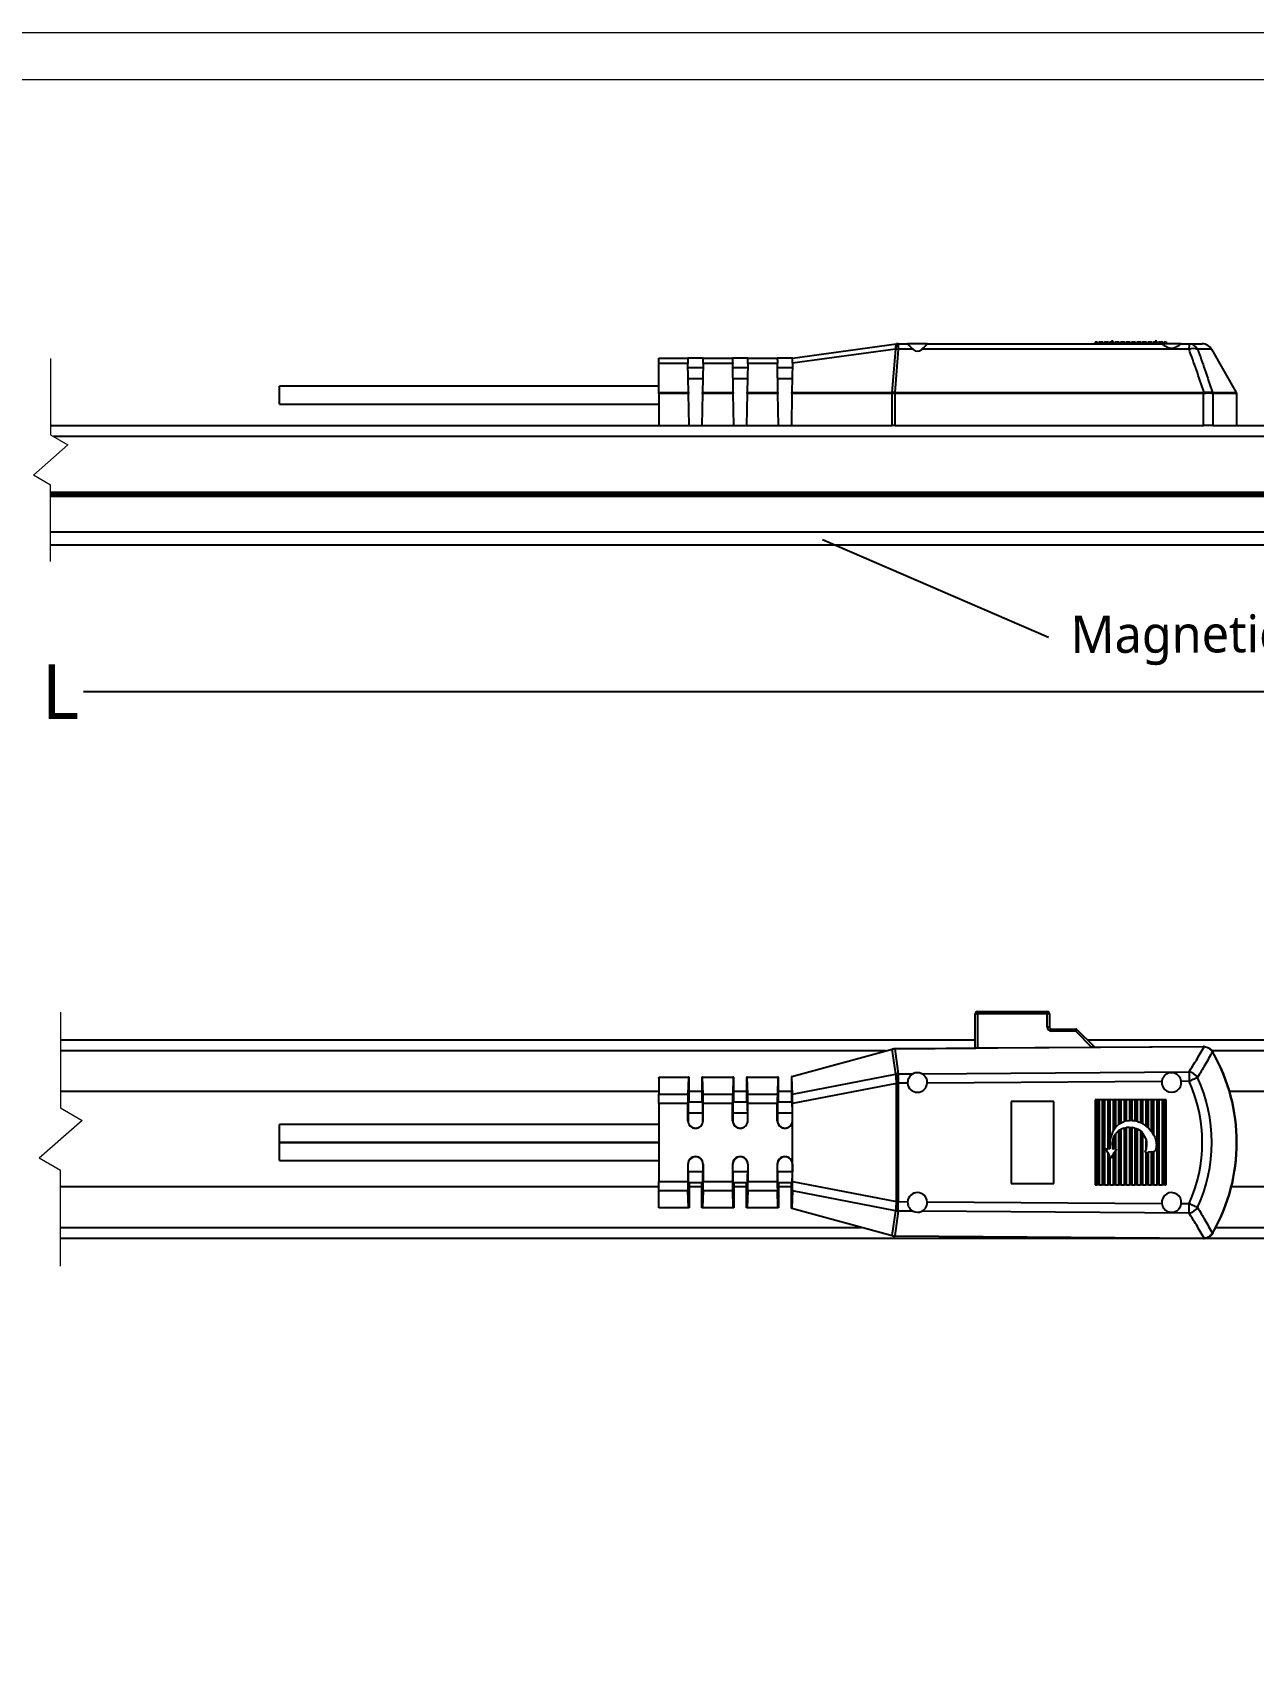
# Model space of a CAD drawing. Header units: millimetres. Extents: x 1044 to 1496, y -6 to 477.
# Drawn here: x 1231.7 to 1343.6, y 162 to 312.3 of the extents above; entities that cross this region are included whole.
import ezdxf

# ---------------------------------------------------------------- set-up
doc = ezdxf.new("R2010")
doc.units = ezdxf.units.MM
doc.layers.get('0').update_dxf_attribs({"color": 8, "lineweight": 30})
doc.layers.get('Defpoints').update_dxf_attribs({"color": 6, "lineweight": 9})
doc.layers.add('Dimension', color=136, linetype='Continuous', lineweight=9)
doc.layers.add('SolidLine', color=7, linetype='Continuous', lineweight=30)
doc.styles.get("Standard").update_dxf_attribs({"font": ''})
doc.styles.add('微软雅黑-Light', font='')
doc.styles.get('Standard').set_extended_font_data('Microsoft YaHei Light')
doc.styles.get('微软雅黑-Light').set_extended_font_data('Microsoft YaHei Light')
doc.dimstyles.new('DENGTECx1.5', dxfattribs={"dimtxt": 5, "dimasz": 6, "dimexe": 5, "dimexo": 1, "dimgap": 0.5, "dimtad": 0, "dimdec": 1, "dimzin": 0, "dimdsep": 46, "dimtxsty": 'Standard', "dimblk": 'CLOSEDBLANK', "dimcen": 1, "dimadec": 0, "dimazin": 3, "dimtfac": 1, "dimtdec": 1, "dimtofl": 0, "dimtmove": 0, "dimatfit": 3, "dimldrblk": 'CLOSEDBLANK', "dimfxl": 1, "dimtolj": 1, "dimtzin": 0, "dimarcsym": 0})

# ---------------------------------------------------------------- blocks, each defined once
blk = doc.blocks.new('_ClosedBlank')
at = {"color": 0, "linetype": 'ByBlock', "lineweight": -2}
for p, q in [((-1, 0.167), (0, 0)), ((-1, 0.167), (-1, -0.167)), ((0, 0), (-1, -0.167))]:
    blk.add_line(p, q, dxfattribs=at)
blk = doc.blocks.new('*D12')
at = {"layer": 'Defpoints', "color": 0, "lineweight": -3}
for p in [(1128.47, 271.43), (1387.12, 265.26), (1387.12, 251.83)]:
    blk.add_point(p, dxfattribs=at)
at = {"layer": 'Dimension', "color": 0, "lineweight": -2}
for p, q in [((1128.47, 270.43), (1128.47, 246.83)), ((1387.12, 264.26), (1387.12, 246.83)), ((1134.47, 251.83), (1230.41, 251.83)), ((1381.12, 251.83), (1236.36, 251.83))]:
    blk.add_line(p, q, dxfattribs=at)
at = {"layer": 'Dimension', "color": 0, "lineweight": -2, "xscale": 6, "yscale": 6, "zscale": 6, "rotation": 180}
blk.add_blockref('_ClosedBlank', (1128.47, 251.83), dxfattribs=at)
at = {"layer": 'Dimension', "color": 0, "lineweight": -2, "xscale": 6, "yscale": 6, "zscale": 6}
blk.add_blockref('_ClosedBlank', (1387.12, 251.83), dxfattribs=at)
at = {"layer": 'Dimension', "color": 0, "lineweight": -3, "insert": (1233.39, 251.83), "char_height": 5, "attachment_point": 5}
blk.add_mtext('\\A1; L', dxfattribs=at)

msp = doc.modelspace()

# ---------------------------------------------------------------- linework, layer by layer
at = {"layer": 'Defpoints'}
for points in [[(1495.862, -6.336), (1495.862, 312.264), (1044.422, 312.264), (1044.422, -6.336)], [(1491.542, -2.016), (1491.542, 307.944), (1048.742, 307.944), (1048.742, -2.016)]]:
    msp.add_lwpolyline(points, close=True, dxfattribs=at)
at = {"layer": 'Dimension'}
for p, q in [((1233.341, 282.399), (1233.341, 275.373)), ((1233.341, 275.373), (1234.923, 274.46)), ((1234.923, 274.46), (1231.76, 271.699)), ((1233.341, 270.786), (1231.76, 271.699)), ((1233.341, 263.76), (1233.341, 270.786)), ((1234.259, 222.435), (1234.259, 213.653)), ((1234.259, 213.653), (1236.235, 212.511)), ((1236.235, 212.511), (1232.282, 209.059)), ((1234.259, 207.918), (1232.282, 209.059)), ((1234.259, 199.135), (1234.259, 207.918))]:
    msp.add_line(p, q, dxfattribs=at)
at = {"layer": 'Dimension', "lineweight": -3}
msp.add_line((1304.125, 265.799), (1324.85, 256.837), dxfattribs=at)
at = {"layer": 'SolidLine', "color": 7, "linetype": 'Continuous', "lineweight": 25}
for p, q in [((1330.704, 284.08), (1330.704, 283.93)), ((1334.739, 283.93), (1334.739, 284.084)), ((1310.828, 283.23), (1301.371, 281.95)), ((1301.38, 282.43), (1310.923, 283.72)), ((1310.526, 279.276), (1310.84, 283.23)), ((1311.063, 283.23), (1310.748, 279.276)), ((1310.84, 283.23), (1310.828, 283.23)), ((1311.057, 283.73), (1311.069, 283.73)), ((1312.425, 283.23), (1311.063, 283.23)), ((1311.069, 283.73), (1311.934, 283.73)), ((1313.73, 283.73), (1311.934, 283.73)), ((1337.735, 283.23), (1313.227, 283.23)), ((1313.73, 283.73), (1335.236, 283.73)), ((1329.131, 283.93), (1329.131, 283.73)), ((1329.131, 283.93), (1329.279, 283.93)), ((1329.396, 283.838), (1329.279, 283.93)), ((1329.514, 283.93), (1329.396, 283.838)), ((1329.514, 283.93), (1329.779, 283.93)), ((1329.896, 283.838), (1329.779, 283.93)), ((1330.014, 283.93), (1329.896, 283.838)), ((1330.014, 283.93), (1330.279, 283.93)), ((1330.396, 283.838), (1330.279, 283.93)), ((1330.514, 283.93), (1330.396, 283.838)), ((1330.458, 283.897), (1330.458, 283.886)), ((1330.514, 283.93), (1330.779, 283.93)), ((1330.896, 283.838), (1330.779, 283.93)), ((1331.014, 283.93), (1330.896, 283.838)), ((1331.014, 283.93), (1331.279, 283.93)), ((1331.396, 283.838), (1331.279, 283.93)), ((1331.514, 283.93), (1331.396, 283.838)), ((1331.514, 283.93), (1331.779, 283.93)), ((1331.896, 283.838), (1331.779, 283.93)), ((1332.014, 283.93), (1331.896, 283.838)), ((1332.014, 283.93), (1332.279, 283.93)), ((1332.396, 283.838), (1332.279, 283.93)), ((1332.514, 283.93), (1332.396, 283.838)), ((1332.514, 283.93), (1332.779, 283.93)), ((1332.896, 283.838), (1332.779, 283.93)), ((1333.014, 283.93), (1332.896, 283.838)), ((1333.014, 283.93), (1333.279, 283.93)), ((1333.396, 283.838), (1333.279, 283.93)), ((1333.514, 283.93), (1333.396, 283.838)), ((1333.514, 283.93), (1333.779, 283.93)), ((1333.896, 283.838), (1333.779, 283.93)), ((1333.842, 283.881), (1333.842, 283.887)), ((1334.014, 283.93), (1333.896, 283.838)), ((1334.014, 283.93), (1334.279, 283.93)), ((1334.396, 283.838), (1334.279, 283.93)), ((1334.514, 283.93), (1334.396, 283.838)), ((1334.514, 283.93), (1334.779, 283.93)), ((1334.896, 283.838), (1334.779, 283.93)), ((1335.014, 283.93), (1334.896, 283.838)), ((1335.014, 283.93), (1335.279, 283.93)), ((1337.025, 283.73), (1335.236, 283.73)), ((1335.396, 283.838), (1335.279, 283.93)), ((1335.514, 283.93), (1335.396, 283.838)), ((1335.514, 283.93), (1335.631, 283.93)), ((1335.631, 283.93), (1335.631, 283.73)), ((1337.025, 283.73), (1337.741, 283.73)), ((1337.741, 283.73), (1338.956, 283.73)), ((1342.105, 279.276), (1339.822, 283.23)), ((1289.131, 282.43), (1291.78, 282.43)), ((1289.131, 281.93), (1289.131, 282.43)), ((1291.788, 281.93), (1289.131, 281.93)), ((1289.131, 279.276), (1289.131, 281.93)), ((1293.18, 282.43), (1291.78, 282.43)), ((1291.835, 279.276), (1291.788, 281.93)), ((1293.164, 281.53), (1291.795, 281.53)), ((1293.171, 281.93), (1293.125, 279.276)), ((1295.888, 281.93), (1293.171, 281.93)), ((1293.18, 282.43), (1295.88, 282.43)), ((1297.28, 282.43), (1295.88, 282.43)), ((1295.935, 279.276), (1295.888, 281.93)), ((1297.264, 281.53), (1295.895, 281.53)), ((1297.271, 281.93), (1297.225, 279.276)), ((1299.988, 281.93), (1297.271, 281.93)), ((1297.28, 282.43), (1299.98, 282.43)), ((1301.38, 282.43), (1299.98, 282.43)), ((1300.035, 279.276), (1299.988, 281.93)), ((1301.364, 281.53), (1299.995, 281.53)), ((1301.371, 281.95), (1301.325, 279.276)), ((1289.131, 279.855), (1254.345, 279.855)), ((1254.345, 278.205), (1254.345, 279.855)), ((1293.146, 280.53), (1291.813, 280.53)), ((1297.246, 280.53), (1295.913, 280.53)), ((1301.346, 280.53), (1300.013, 280.53)), ((1254.345, 278.205), (1289.131, 278.205)), ((1289.131, 279.276), (1291.835, 279.276)), ((1289.131, 279.176), (1289.131, 279.276)), ((1289.131, 279.176), (1289.131, 276.23)), ((1291.836, 279.176), (1289.131, 279.176)), ((1291.888, 276.23), (1291.836, 279.176)), ((1293.123, 279.176), (1293.071, 276.23)), ((1295.936, 279.176), (1293.123, 279.176)), ((1293.125, 279.276), (1295.935, 279.276)), ((1295.988, 276.23), (1295.936, 279.176)), ((1297.223, 279.176), (1297.171, 276.23)), ((1300.036, 279.176), (1297.223, 279.176)), ((1297.225, 279.276), (1300.035, 279.276)), ((1300.088, 276.23), (1300.036, 279.176)), ((1301.323, 279.176), (1301.271, 276.23)), ((1310.505, 279.176), (1301.323, 279.176)), ((1301.325, 279.276), (1310.512, 279.276)), ((1310.505, 276.23), (1310.505, 279.176)), ((1310.762, 279.276), (1339.058, 279.276)), ((1310.762, 279.176), (1310.762, 276.23)), ((1339.058, 279.176), (1310.762, 279.176)), ((1339.058, 276.23), (1339.058, 279.176)), ((1339.876, 279.28), (1339.91, 279.276)), ((1339.933, 279.176), (1339.891, 279.18)), ((1339.933, 279.176), (1339.933, 276.23)), ((1342.131, 276.23), (1342.131, 279.176)), ((1233.341, 276.23), (1307.708, 276.23)), ((1365.121, 275.23), (1233.59, 275.23)), ((1307.708, 276.23), (1310.505, 276.23)), ((1310.762, 276.23), (1310.505, 276.23)), ((1310.762, 276.23), (1339.058, 276.23)), ((1339.933, 276.23), (1339.058, 276.23)), ((1339.933, 276.23), (1340.203, 276.23)), ((1340.203, 276.23), (1365.121, 276.23)), ((1233.341, 270.13), (1365.121, 270.13)), ((1365.121, 269.93), (1233.341, 269.93)), ((1387.121, 269.73), (1233.341, 269.73)), ((1387.121, 266.465), (1233.341, 266.465)), ((1387.121, 265.265), (1233.341, 265.265)), ((1318.331, 222.485), (1318.331, 222.285)), ((1318.331, 222.485), (1324.731, 222.485)), ((1324.731, 222.485), (1324.731, 222.285)), ((1318.131, 219.137), (1318.131, 222.285)), ((1318.131, 222.285), (1318.331, 222.285)), ((1318.331, 222.285), (1318.331, 219.131)), ((1324.731, 222.285), (1318.331, 222.285)), ((1324.731, 221.085), (1324.731, 222.285)), ((1324.931, 222.285), (1324.731, 222.285)), ((1324.731, 221.085), (1324.931, 221.085)), ((1324.931, 222.285), (1324.931, 221.085)), ((1234.259, 219.885), (1318.131, 219.885)), ((1325.131, 220.685), (1325.131, 220.885)), ((1325.131, 220.885), (1327.349, 220.885)), ((1327.349, 220.685), (1325.131, 220.685)), ((1327.349, 220.685), (1327.349, 220.885)), ((1328.83, 219.204), (1327.349, 220.685)), ((1327.49, 220.827), (1328.972, 219.345)), ((1328.431, 219.885), (1365.121, 219.885)), ((1301.323, 216.538), (1310.505, 219.051)), ((1310.512, 219.025), (1301.325, 216.51)), ((1310.84, 216.748), (1310.526, 219.029)), ((1310.748, 219.059), (1311.063, 216.779)), ((1339.058, 219.255), (1310.762, 219.059)), ((1310.762, 219.086), (1318.195, 219.137)), ((1328.83, 219.204), (1318.331, 219.131)), ((1328.903, 219.204), (1328.83, 219.204)), ((1329.188, 219.206), (1328.903, 219.204)), ((1328.972, 219.345), (1329.045, 219.272)), ((1329.188, 219.213), (1339.058, 219.281)), ((1339.91, 218.763), (1339.876, 218.818)), ((1339.891, 218.845), (1339.933, 218.777)), ((1339.933, 218.777), (1339.91, 218.763)), ((1289.131, 216.485), (1291.836, 216.485)), ((1289.131, 216.459), (1289.131, 216.485)), ((1291.835, 216.459), (1289.131, 216.459)), ((1289.131, 216.459), (1289.131, 214.926)), ((1291.835, 216.459), (1291.788, 214.926)), ((1291.888, 216.485), (1291.836, 216.485)), ((1291.888, 214.185), (1291.888, 216.485)), ((1293.071, 216.485), (1293.071, 214.185)), ((1293.123, 216.485), (1293.071, 216.485)), ((1293.123, 216.485), (1295.936, 216.485)), ((1293.171, 214.926), (1293.125, 216.459)), ((1295.935, 216.459), (1293.125, 216.459)), ((1295.935, 216.459), (1295.888, 214.926)), ((1295.988, 216.485), (1295.936, 216.485)), ((1295.988, 214.185), (1295.988, 216.485)), ((1297.171, 216.485), (1297.171, 214.185)), ((1297.223, 216.485), (1297.171, 216.485)), ((1297.223, 216.485), (1300.036, 216.485)), ((1297.271, 214.926), (1297.225, 216.459)), ((1300.035, 216.459), (1297.225, 216.459)), ((1300.035, 216.459), (1299.988, 214.926)), ((1300.088, 216.485), (1300.036, 216.485)), ((1300.088, 214.185), (1300.088, 216.485)), ((1301.323, 216.538), (1301.271, 216.524)), ((1301.271, 216.524), (1301.271, 214.185)), ((1301.371, 214.922), (1301.325, 216.51)), ((1301.371, 214.922), (1310.828, 216.745)), ((1310.828, 216.745), (1310.84, 216.748)), ((1311.063, 216.779), (1312.425, 216.788)), ((1313.227, 216.794), (1337.735, 216.963)), ((1289.131, 215.16), (1234.259, 215.16)), ((1289.131, 214.926), (1291.788, 214.926)), ((1289.131, 214.06), (1289.131, 214.926)), ((1293.071, 215.16), (1291.888, 215.16)), ((1293.171, 214.926), (1295.888, 214.926)), ((1297.171, 215.16), (1295.988, 215.16)), ((1297.271, 214.926), (1299.988, 214.926)), ((1301.271, 215.16), (1300.088, 215.16)), ((1310.923, 215.909), (1301.38, 214.07)), ((1311.057, 215.909), (1310.923, 215.909)), ((1310.923, 205.061), (1310.923, 215.909)), ((1311.069, 215.913), (1311.057, 215.909)), ((1311.057, 215.909), (1311.057, 205.061)), ((1311.934, 215.919), (1311.069, 215.913)), ((1335.236, 216.08), (1313.73, 215.931)), ((1337.741, 216.097), (1337.025, 216.092)), ((1365.121, 215.16), (1341.465, 215.16)), ((1291.78, 214.06), (1289.131, 214.06)), ((1289.131, 214.06), (1289.131, 206.91)), ((1291.78, 212.485), (1291.78, 214.06)), ((1293.146, 214.185), (1291.813, 214.185)), ((1293.18, 212.485), (1293.18, 214.06)), ((1295.88, 214.06), (1293.18, 214.06)), ((1295.88, 212.485), (1295.88, 214.06)), ((1297.246, 214.185), (1295.913, 214.185)), ((1297.28, 212.485), (1297.28, 214.06)), ((1299.98, 214.06), (1297.28, 214.06)), ((1299.98, 212.485), (1299.98, 214.06)), ((1301.346, 214.185), (1300.013, 214.185)), ((1301.38, 212.485), (1301.38, 214.07)), ((1325.331, 214.235), (1321.431, 214.235)), ((1321.431, 214.235), (1321.431, 206.735)), ((1325.331, 206.735), (1325.331, 214.235)), ((1329.279, 214.385), (1329.131, 214.385)), ((1329.131, 214.385), (1329.131, 206.585)), ((1329.279, 214.385), (1329.279, 206.585)), ((1329.396, 214.385), (1329.279, 214.385)), ((1329.396, 206.585), (1329.396, 214.385)), ((1329.514, 214.385), (1329.396, 214.385)), ((1329.514, 206.585), (1329.514, 214.385)), ((1329.779, 214.385), (1329.514, 214.385)), ((1329.779, 214.385), (1329.779, 206.585)), ((1329.896, 214.385), (1329.779, 214.385)), ((1329.896, 206.585), (1329.896, 214.385)), ((1330.014, 214.385), (1329.896, 214.385)), ((1330.014, 206.585), (1330.014, 214.385)), ((1330.279, 214.385), (1330.014, 214.385)), ((1330.279, 214.385), (1330.279, 209.909)), ((1330.396, 214.385), (1330.279, 214.385)), ((1330.396, 209.909), (1330.396, 214.385)), ((1330.514, 214.385), (1330.396, 214.385)), ((1330.514, 210.725), (1330.514, 214.385)), ((1330.779, 214.385), (1330.514, 214.385)), ((1330.779, 214.385), (1330.779, 211.525)), ((1330.896, 214.385), (1330.779, 214.385)), ((1330.896, 211.72), (1330.896, 214.385)), ((1331.014, 214.385), (1330.896, 214.385)), ((1331.014, 211.874), (1331.014, 214.385)), ((1331.279, 214.385), (1331.014, 214.385)), ((1331.279, 214.385), (1331.279, 212.126)), ((1331.396, 214.385), (1331.279, 214.385)), ((1331.396, 212.208), (1331.396, 214.385)), ((1331.514, 214.385), (1331.396, 214.385)), ((1331.514, 212.279), (1331.514, 214.385)), ((1331.779, 214.385), (1331.514, 214.385)), ((1331.779, 214.385), (1331.779, 212.399)), ((1331.896, 214.385), (1331.779, 214.385)), ((1331.896, 212.438), (1331.896, 214.385)), ((1332.014, 214.385), (1331.896, 214.385)), ((1332.014, 212.468), (1332.014, 214.385)), ((1332.279, 214.385), (1332.014, 214.385)), ((1332.279, 214.385), (1332.279, 212.506)), ((1332.396, 214.385), (1332.279, 214.385)), ((1332.396, 212.511), (1332.396, 214.385)), ((1332.514, 214.385), (1332.396, 214.385)), ((1332.514, 212.508), (1332.514, 214.385)), ((1332.779, 214.385), (1332.514, 214.385)), ((1332.779, 214.385), (1332.779, 212.475)), ((1332.896, 214.385), (1332.779, 214.385)), ((1332.896, 212.449), (1332.896, 214.385)), ((1333.014, 214.385), (1332.896, 214.385)), ((1333.014, 212.416), (1333.014, 214.385)), ((1333.279, 214.385), (1333.014, 214.385)), ((1333.279, 214.385), (1333.279, 212.317)), ((1333.396, 214.385), (1333.279, 214.385)), ((1333.396, 212.261), (1333.396, 214.385)), ((1333.514, 214.385), (1333.396, 214.385)), ((1333.779, 214.385), (1333.514, 214.385)), ((1333.514, 212.198), (1333.514, 214.385)), ((1333.779, 214.385), (1333.779, 212.023)), ((1333.896, 214.385), (1333.779, 214.385)), ((1333.896, 211.93), (1333.896, 214.385)), ((1334.014, 214.385), (1333.896, 214.385)), ((1334.014, 211.826), (1334.014, 214.385)), ((1334.279, 214.385), (1334.014, 214.385)), ((1334.279, 214.385), (1334.279, 211.534)), ((1334.396, 214.385), (1334.279, 214.385)), ((1334.396, 211.369), (1334.396, 214.385)), ((1334.514, 214.385), (1334.396, 214.385)), ((1334.514, 211.168), (1334.514, 214.385)), ((1334.779, 214.385), (1334.514, 214.385)), ((1334.779, 214.385), (1334.779, 206.585)), ((1334.896, 214.385), (1334.779, 214.385)), ((1334.896, 206.585), (1334.896, 214.385)), ((1335.014, 214.385), (1334.896, 214.385)), ((1335.014, 206.585), (1335.014, 214.385)), ((1335.279, 214.385), (1335.014, 214.385)), ((1335.279, 214.385), (1335.279, 206.585)), ((1335.396, 214.385), (1335.279, 214.385)), ((1335.396, 206.585), (1335.396, 214.385)), ((1335.514, 214.385), (1335.396, 214.385)), ((1335.631, 214.385), (1335.514, 214.385)), ((1335.514, 206.585), (1335.514, 214.385)), ((1335.631, 206.585), (1335.631, 214.385)), ((1289.131, 212.135), (1254.345, 212.135)), ((1254.345, 210.499), (1254.345, 212.135)), ((1291.795, 212.485), (1291.78, 212.485)), ((1291.795, 213.185), (1291.795, 212.485)), ((1293.164, 213.185), (1291.795, 213.185)), ((1293.164, 212.485), (1293.164, 213.185)), ((1293.164, 212.485), (1293.18, 212.485)), ((1295.895, 212.485), (1295.88, 212.485)), ((1295.895, 213.185), (1295.895, 212.485)), ((1297.264, 213.185), (1295.895, 213.185)), ((1297.264, 212.485), (1297.264, 213.185)), ((1297.264, 212.485), (1297.28, 212.485)), ((1299.995, 212.485), (1299.98, 212.485)), ((1299.995, 213.185), (1299.995, 212.485)), ((1301.364, 213.185), (1299.995, 213.185)), ((1301.364, 212.485), (1301.364, 213.185)), ((1301.364, 212.485), (1301.38, 212.485)), ((1301.38, 208.485), (1301.38, 212.485)), ((1331.014, 211.874), (1331.279, 212.126)), ((1331.396, 212.208), (1331.279, 212.126)), ((1331.514, 212.279), (1331.396, 212.208)), ((1331.896, 212.438), (1331.779, 212.399)), ((1332.014, 212.468), (1331.896, 212.438)), ((1332.014, 212.468), (1332.279, 212.506)), ((1332.396, 212.511), (1332.279, 212.506)), ((1332.514, 212.508), (1332.396, 212.511)), ((1332.896, 212.449), (1332.779, 212.475)), ((1333.014, 212.416), (1332.896, 212.449)), ((1333.014, 212.416), (1333.279, 212.317)), ((1333.396, 212.261), (1333.279, 212.317)), ((1333.514, 212.198), (1333.396, 212.261)), ((1333.514, 212.198), (1333.779, 212.023)), ((1333.896, 211.93), (1333.779, 212.023)), ((1334.014, 211.826), (1333.896, 211.93)), ((1254.345, 210.499), (1289.131, 210.499)), ((1254.345, 210.472), (1254.345, 210.499)), ((1254.345, 210.472), (1289.131, 210.472)), ((1254.345, 208.835), (1254.345, 210.472)), ((1330.514, 210.725), (1330.461, 209.909)), ((1330.514, 210.725), (1330.779, 211.525)), ((1330.896, 211.72), (1330.779, 211.525)), ((1330.779, 210.826), (1330.896, 211.114)), ((1330.779, 210.826), (1330.779, 209.909)), ((1331.014, 211.874), (1330.896, 211.72)), ((1330.896, 211.114), (1331.014, 211.297)), ((1330.896, 209.909), (1330.896, 211.114)), ((1331.014, 209.909), (1331.014, 211.297)), ((1331.279, 211.56), (1331.396, 211.639)), ((1331.279, 211.56), (1331.279, 206.585)), ((1331.396, 211.639), (1331.514, 211.703)), ((1331.396, 206.585), (1331.396, 211.639)), ((1331.779, 211.802), (1331.514, 211.703)), ((1331.514, 206.585), (1331.514, 211.703)), ((1331.779, 211.802), (1331.896, 211.83)), ((1331.779, 211.802), (1331.779, 206.585)), ((1331.896, 211.83), (1332.014, 211.85)), ((1331.896, 206.585), (1331.896, 211.83)), ((1332.279, 211.866), (1332.014, 211.85)), ((1332.014, 206.585), (1332.014, 211.85)), ((1332.279, 211.866), (1332.279, 206.585)), ((1332.279, 211.866), (1332.396, 211.861)), ((1332.396, 206.585), (1332.396, 211.861)), ((1332.396, 211.861), (1332.514, 211.849)), ((1332.514, 206.585), (1332.514, 211.849)), ((1332.779, 211.794), (1332.514, 211.849)), ((1332.779, 211.794), (1332.779, 206.585)), ((1332.779, 211.794), (1332.896, 211.756)), ((1332.896, 206.585), (1332.896, 211.756)), ((1332.896, 211.756), (1333.014, 211.709)), ((1333.014, 206.585), (1333.014, 211.709)), ((1333.279, 211.56), (1333.014, 211.709)), ((1333.279, 211.56), (1333.279, 206.585)), ((1333.279, 211.56), (1333.396, 211.469)), ((1333.396, 206.585), (1333.396, 211.469)), ((1333.396, 211.469), (1333.514, 211.353)), ((1333.514, 206.585), (1333.514, 211.353)), ((1333.779, 210.849), (1333.514, 211.353)), ((1333.779, 210.849), (1333.779, 209.782)), ((1334.014, 211.826), (1334.279, 211.534)), ((1334.396, 211.369), (1334.279, 211.534)), ((1334.514, 211.168), (1334.396, 211.369)), ((1330.108, 209.909), (1330.279, 209.909)), ((1330.279, 209.578), (1330.108, 209.909)), ((1330.396, 209.909), (1330.279, 209.909)), ((1330.279, 209.578), (1330.279, 206.585)), ((1330.279, 209.578), (1330.396, 209.35)), ((1330.461, 209.909), (1330.396, 209.909)), ((1330.396, 206.585), (1330.396, 209.35)), ((1330.396, 209.35), (1330.514, 209.122)), ((1330.514, 206.585), (1330.514, 209.122)), ((1330.56, 209.032), (1330.514, 209.122)), ((1330.779, 209.391), (1330.56, 209.032)), ((1330.729, 209.909), (1330.779, 209.909)), ((1330.896, 209.909), (1330.779, 209.909)), ((1330.779, 209.391), (1330.896, 209.583)), ((1330.779, 209.391), (1330.779, 206.585)), ((1331.014, 209.909), (1330.896, 209.909)), ((1330.896, 209.583), (1331.014, 209.776)), ((1330.896, 206.585), (1330.896, 209.583)), ((1331.095, 209.909), (1331.014, 209.776)), ((1331.014, 209.909), (1331.095, 209.909)), ((1331.014, 206.585), (1331.014, 209.776)), ((1333.719, 209.557), (1333.779, 209.782)), ((1333.779, 209.563), (1333.719, 209.557)), ((1333.779, 209.563), (1333.896, 209.576)), ((1333.779, 209.563), (1333.779, 206.585)), ((1333.896, 209.576), (1334.014, 209.589)), ((1333.896, 206.585), (1333.896, 209.576)), ((1334.279, 209.617), (1334.014, 209.589)), ((1334.014, 206.585), (1334.014, 209.589)), ((1334.279, 209.617), (1334.396, 209.63)), ((1334.279, 209.617), (1334.279, 206.585)), ((1334.396, 209.63), (1334.514, 209.643)), ((1334.396, 206.585), (1334.396, 209.63)), ((1334.621, 209.654), (1334.514, 209.643)), ((1334.514, 206.585), (1334.514, 209.643)), ((1254.345, 208.835), (1289.131, 208.835)), ((1291.78, 208.485), (1291.78, 206.91)), ((1291.795, 208.485), (1291.78, 208.485)), ((1291.795, 207.785), (1291.795, 208.485)), ((1293.164, 207.785), (1291.795, 207.785)), ((1293.164, 208.485), (1293.164, 207.785)), ((1293.164, 208.485), (1293.18, 208.485)), ((1293.18, 208.485), (1293.18, 206.91)), ((1295.88, 208.485), (1295.88, 206.91)), ((1295.895, 208.485), (1295.88, 208.485)), ((1295.895, 207.785), (1295.895, 208.485)), ((1297.264, 207.785), (1295.895, 207.785)), ((1297.264, 208.485), (1297.264, 207.785)), ((1297.264, 208.485), (1297.28, 208.485)), ((1297.28, 208.485), (1297.28, 206.91)), ((1299.98, 208.485), (1299.98, 206.91)), ((1299.995, 208.485), (1299.98, 208.485)), ((1299.995, 207.785), (1299.995, 208.485)), ((1301.364, 207.785), (1299.995, 207.785)), ((1301.364, 208.485), (1301.364, 207.785)), ((1301.364, 208.485), (1301.38, 208.485)), ((1301.38, 206.9), (1301.38, 208.485)), ((1289.131, 206.41), (1234.259, 206.41)), ((1289.131, 206.91), (1291.78, 206.91)), ((1289.131, 206.044), (1289.131, 206.91)), ((1291.788, 206.044), (1289.131, 206.044)), ((1289.131, 204.512), (1289.131, 206.044)), ((1291.835, 204.512), (1291.788, 206.044)), ((1293.146, 206.785), (1291.813, 206.785)), ((1291.888, 206.785), (1291.888, 204.485)), ((1293.071, 206.41), (1291.888, 206.41)), ((1293.071, 204.485), (1293.071, 206.785)), ((1293.171, 206.044), (1293.125, 204.512)), ((1295.888, 206.044), (1293.171, 206.044)), ((1293.18, 206.91), (1295.88, 206.91)), ((1295.935, 204.512), (1295.888, 206.044)), ((1297.246, 206.785), (1295.913, 206.785)), ((1295.988, 206.785), (1295.988, 204.485)), ((1297.171, 206.41), (1295.988, 206.41)), ((1297.171, 204.485), (1297.171, 206.785)), ((1297.271, 206.044), (1297.225, 204.512)), ((1299.988, 206.044), (1297.271, 206.044)), ((1297.28, 206.91), (1299.98, 206.91)), ((1300.035, 204.512), (1299.988, 206.044)), ((1301.346, 206.785), (1300.013, 206.785)), ((1300.088, 206.785), (1300.088, 204.485)), ((1301.271, 206.41), (1300.088, 206.41)), ((1301.271, 204.447), (1301.271, 206.785)), ((1301.371, 206.048), (1301.325, 204.46)), ((1310.828, 204.226), (1301.371, 206.048)), ((1301.38, 206.9), (1310.923, 205.061)), ((1321.431, 206.735), (1325.331, 206.735)), ((1329.131, 206.585), (1329.279, 206.585)), ((1329.396, 206.585), (1329.279, 206.585)), ((1329.514, 206.585), (1329.396, 206.585)), ((1329.514, 206.585), (1329.779, 206.585)), ((1329.896, 206.585), (1329.779, 206.585)), ((1330.014, 206.585), (1329.896, 206.585)), ((1330.014, 206.585), (1330.279, 206.585)), ((1330.396, 206.585), (1330.279, 206.585)), ((1330.514, 206.585), (1330.396, 206.585)), ((1330.514, 206.585), (1330.779, 206.585)), ((1330.896, 206.585), (1330.779, 206.585)), ((1331.014, 206.585), (1330.896, 206.585)), ((1331.014, 206.585), (1331.279, 206.585)), ((1331.396, 206.585), (1331.279, 206.585)), ((1331.514, 206.585), (1331.396, 206.585)), ((1331.514, 206.585), (1331.779, 206.585)), ((1331.896, 206.585), (1331.779, 206.585)), ((1332.014, 206.585), (1331.896, 206.585)), ((1332.014, 206.585), (1332.279, 206.585)), ((1332.396, 206.585), (1332.279, 206.585)), ((1332.514, 206.585), (1332.396, 206.585)), ((1332.514, 206.585), (1332.779, 206.585)), ((1332.896, 206.585), (1332.779, 206.585)), ((1333.014, 206.585), (1332.896, 206.585)), ((1333.014, 206.585), (1333.279, 206.585)), ((1333.396, 206.585), (1333.279, 206.585)), ((1333.514, 206.585), (1333.396, 206.585)), ((1333.514, 206.585), (1333.779, 206.585)), ((1333.896, 206.585), (1333.779, 206.585)), ((1334.014, 206.585), (1333.896, 206.585)), ((1334.014, 206.585), (1334.279, 206.585)), ((1334.396, 206.585), (1334.279, 206.585)), ((1334.514, 206.585), (1334.396, 206.585)), ((1334.514, 206.585), (1334.779, 206.585)), ((1334.896, 206.585), (1334.779, 206.585)), ((1335.014, 206.585), (1334.896, 206.585)), ((1335.014, 206.585), (1335.279, 206.585)), ((1335.396, 206.585), (1335.279, 206.585)), ((1335.514, 206.585), (1335.396, 206.585)), ((1335.514, 206.585), (1335.631, 206.585)), ((1365.121, 206.41), (1341.628, 206.41)), ((1289.131, 204.512), (1291.835, 204.512)), ((1289.131, 204.485), (1289.131, 204.512)), ((1291.836, 204.485), (1289.131, 204.485)), ((1291.888, 204.485), (1291.836, 204.485)), ((1293.123, 204.485), (1293.071, 204.485)), ((1295.936, 204.485), (1293.123, 204.485)), ((1293.125, 204.512), (1295.935, 204.512)), ((1295.988, 204.485), (1295.936, 204.485)), ((1297.223, 204.485), (1297.171, 204.485)), ((1300.036, 204.485), (1297.223, 204.485)), ((1297.225, 204.512), (1300.035, 204.512)), ((1300.088, 204.485), (1300.036, 204.485)), ((1301.323, 204.433), (1301.271, 204.447)), ((1310.505, 201.92), (1301.323, 204.433)), ((1301.325, 204.46), (1310.512, 201.946)), ((1310.923, 205.061), (1311.057, 205.061)), ((1311.057, 205.061), (1311.069, 205.058)), ((1311.069, 205.058), (1311.934, 205.052)), ((1313.73, 205.039), (1335.236, 204.891)), ((1337.025, 204.879), (1337.741, 204.874)), ((1310.526, 201.942), (1310.84, 204.222)), ((1311.063, 204.192), (1310.748, 201.911)), ((1310.84, 204.222), (1310.828, 204.226)), ((1312.425, 204.182), (1311.063, 204.192)), ((1337.735, 204.008), (1313.227, 204.177)), ((1365.121, 201.685), (1234.259, 201.685)), ((1310.762, 201.911), (1339.058, 201.716)), ((1339.058, 201.689), (1310.762, 201.884)), ((1339.876, 202.152), (1339.91, 202.207)), ((1339.933, 202.194), (1339.891, 202.126)), ((1339.91, 202.207), (1339.933, 202.194))]:
    msp.add_line(p, q, dxfattribs=at)
at = {"layer": 'SolidLine', "color": 8, "linetype": 'Continuous', "lineweight": 25}
for p, q in [((1339.822, 283.23), (1338.529, 283.23)), ((1339.91, 279.276), (1342.105, 279.276)), ((1342.131, 279.176), (1339.933, 279.176)), ((1309.901, 218.885), (1234.259, 218.885)), ((1365.121, 218.885), (1339.811, 218.885)), ((1234.259, 202.685), (1307.708, 202.685)), ((1340.203, 202.685), (1365.121, 202.685))]:
    msp.add_line(p, q, dxfattribs=at)
at = {"layer": 'SolidLine', "color": 7, "linetype": 'Continuous', "lineweight": 25, "flags": 128}
for points in [[(1310.828, 283.23), (1310.847, 283.338), (1310.87, 283.437), (1310.896, 283.523), (1310.925, 283.596), (1310.956, 283.653), (1310.988, 283.695), (1311.022, 283.721), (1311.057, 283.73)], [(1310.84, 283.23), (1310.859, 283.338), (1310.882, 283.437), (1310.908, 283.523), (1310.937, 283.596), (1310.968, 283.653), (1311.001, 283.695), (1311.034, 283.721), (1311.069, 283.73)], [(1291.78, 282.43), (1291.78, 282.414), (1291.781, 282.369), (1291.782, 282.296), (1291.784, 282.196), (1291.786, 282.072), (1291.788, 281.93)], [(1293.171, 281.93), (1293.174, 282.099), (1293.176, 282.239), (1293.178, 282.343), (1293.179, 282.408), (1293.18, 282.43)], [(1295.88, 282.43), (1295.88, 282.414), (1295.881, 282.369), (1295.882, 282.296), (1295.884, 282.196), (1295.886, 282.072), (1295.888, 281.93)], [(1297.271, 281.93), (1297.274, 282.099), (1297.276, 282.239), (1297.278, 282.343), (1297.279, 282.408), (1297.28, 282.43)], [(1299.98, 282.43), (1299.98, 282.414), (1299.981, 282.369), (1299.982, 282.296), (1299.984, 282.196), (1299.986, 282.072), (1299.988, 281.93)], [(1301.371, 281.95), (1301.374, 282.113), (1301.376, 282.247), (1301.378, 282.347), (1301.379, 282.409), (1301.38, 282.43)], [(1291.835, 279.276), (1291.835, 279.244), (1291.836, 279.211), (1291.836, 279.176)], [(1293.123, 279.176), (1293.123, 279.211), (1293.124, 279.244), (1293.125, 279.276)], [(1295.935, 279.276), (1295.935, 279.244), (1295.936, 279.211), (1295.936, 279.176)], [(1297.223, 279.176), (1297.223, 279.211), (1297.224, 279.244), (1297.225, 279.276)], [(1300.035, 279.276), (1300.035, 279.244), (1300.036, 279.211), (1300.036, 279.176)], [(1301.323, 279.176), (1301.323, 279.211), (1301.324, 279.244), (1301.325, 279.276)], [(1327.349, 220.685), (1327.376, 220.713), (1327.403, 220.739), (1327.427, 220.764), (1327.449, 220.785), (1327.466, 220.803), (1327.479, 220.816), (1327.487, 220.824), (1327.49, 220.827)], [(1310.505, 219.051), (1310.505, 219.05), (1310.506, 219.049), (1310.506, 219.047), (1310.507, 219.044), (1310.508, 219.041), (1310.509, 219.036), (1310.511, 219.031), (1310.512, 219.025)], [(1328.83, 219.204), (1328.858, 219.231), (1328.884, 219.258), (1328.909, 219.282), (1328.93, 219.304), (1328.948, 219.321), (1328.961, 219.334), (1328.969, 219.342), (1328.972, 219.345)], [(1328.903, 219.204), (1328.927, 219.224), (1328.95, 219.241), (1328.972, 219.255), (1328.992, 219.266), (1329.01, 219.273), (1329.025, 219.277), (1329.037, 219.276), (1329.045, 219.272)], [(1339.058, 219.281), (1339.058, 219.281), (1339.058, 219.28), (1339.058, 219.278), (1339.058, 219.275), (1339.058, 219.271), (1339.058, 219.266), (1339.058, 219.261), (1339.058, 219.255)], [(1339.134, 219.279), (1339.133, 219.279), (1339.131, 219.277), (1339.129, 219.275), (1339.127, 219.273), (1339.125, 219.269), (1339.123, 219.264), (1339.121, 219.259), (1339.119, 219.253)], [(1339.891, 218.845), (1339.892, 218.843), (1339.891, 218.841), (1339.891, 218.838), (1339.889, 218.835), (1339.887, 218.832), (1339.884, 218.828), (1339.88, 218.823), (1339.876, 218.818)], [(1310.828, 216.745), (1310.847, 216.675), (1310.87, 216.592), (1310.896, 216.497), (1310.925, 216.392), (1310.956, 216.279), (1310.988, 216.159), (1311.022, 216.035), (1311.057, 215.909)], [(1310.84, 216.748), (1310.859, 216.678), (1310.882, 216.595), (1310.908, 216.5), (1310.937, 216.395), (1310.968, 216.282), (1311.001, 216.162), (1311.034, 216.039), (1311.069, 215.913)], [(1311.063, 216.779), (1311.063, 216.706), (1311.064, 216.62), (1311.065, 216.522), (1311.065, 216.413), (1311.066, 216.296), (1311.067, 216.172), (1311.068, 216.043), (1311.069, 215.913)], [(1337.735, 216.963), (1337.735, 216.89), (1337.736, 216.804), (1337.736, 216.706), (1337.737, 216.597), (1337.738, 216.479), (1337.739, 216.356), (1337.74, 216.227), (1337.741, 216.097)], [(1338.529, 216.455), (1338.463, 216.425), (1338.384, 216.389), (1338.295, 216.349), (1338.196, 216.304), (1338.089, 216.255), (1337.976, 216.204), (1337.86, 216.151), (1337.741, 216.097)], [(1310.828, 204.226), (1310.847, 204.296), (1310.87, 204.379), (1310.896, 204.474), (1310.925, 204.579), (1310.956, 204.692), (1310.988, 204.812), (1311.022, 204.935), (1311.057, 205.061)], [(1310.84, 204.222), (1310.859, 204.293), (1310.882, 204.376), (1310.908, 204.471), (1310.937, 204.576), (1310.968, 204.689), (1311.001, 204.808), (1311.034, 204.932), (1311.069, 205.058)], [(1311.063, 204.192), (1311.063, 204.264), (1311.064, 204.351), (1311.065, 204.449), (1311.065, 204.558), (1311.066, 204.675), (1311.067, 204.799), (1311.068, 204.927), (1311.069, 205.058)], [(1337.735, 204.008), (1337.735, 204.081), (1337.736, 204.167), (1337.736, 204.265), (1337.737, 204.374), (1337.738, 204.491), (1337.739, 204.615), (1337.74, 204.743), (1337.741, 204.874)], [(1338.529, 204.516), (1338.463, 204.546), (1338.384, 204.581), (1338.295, 204.622), (1338.196, 204.667), (1338.089, 204.716), (1337.976, 204.767), (1337.86, 204.82), (1337.741, 204.874)], [(1310.505, 201.92), (1310.505, 201.92), (1310.506, 201.922), (1310.506, 201.924), (1310.507, 201.926), (1310.508, 201.93), (1310.509, 201.935), (1310.511, 201.94), (1310.512, 201.946)], [(1339.058, 201.689), (1339.058, 201.69), (1339.058, 201.691), (1339.058, 201.693), (1339.058, 201.696), (1339.058, 201.7), (1339.058, 201.704), (1339.058, 201.71), (1339.058, 201.716)], [(1339.134, 201.692), (1339.133, 201.692), (1339.131, 201.693), (1339.129, 201.695), (1339.127, 201.698), (1339.125, 201.702), (1339.123, 201.706), (1339.121, 201.712), (1339.119, 201.718)], [(1339.891, 202.126), (1339.892, 202.128), (1339.891, 202.13), (1339.891, 202.132), (1339.889, 202.135), (1339.887, 202.139), (1339.884, 202.143), (1339.88, 202.147), (1339.876, 202.152)]]:
    msp.add_lwpolyline(points, dxfattribs=at)
at = {"layer": 'SolidLine', "color": 7, "linetype": 'Continuous', "lineweight": 25}
for centre, radius, start, end in [((1311.423, 283.369), 0.611, 144.96243, 193.23641), ((1310.952, 281.288), 1.945, 86.71868, 93.28132), ((1311.057, 282.73), 1, 90, 97.70424), ((1324.752, 283.316), 13.69, 178.26926, 180.3622), ((1351.404, 283.316), 13.67, 178.26734, 180.36327), ((1338.132, 282.108), 1.189, 70.49067, 109.50933), ((1337.723, 282.83), 0.9, 26.36567, 88.87026), ((1338.956, 282.73), 1, 30, 90), ((1311.18, 279.178), 0.675, 171.69556, 180.21133), ((1311.238, 279.2), 0.716, 173.88255, 181.89318), ((1317.978, 278.959), 7.236, 177.4917, 178.28403), ((1336.389, 279.179), 25.627, 179.78363, 180.0072), ((1365.144, 279.179), 26.086, 179.78773, 180.00737), ((1336.588, 278.846), 2.568, 7.47238, 9.72888), ((1339.672, 279.198), 0.22, 355.3183, 21.87461), ((1339.71, 279.177), 0.224, 359.82834, 26.37701), ((1341.931, 279.176), 0.2, 0, 30), ((1318.331, 222.285), 0.2, 90, 180), ((1324.731, 222.285), 0.2, 0, 90), ((1325.131, 221.085), 0.4, 180, 270), ((1325.131, 221.085), 0.2, 180, 270), ((1327.349, 220.685), 0.2, 45, 90), ((1310.769, 218.086), 1, 104.30271, 105.30614), ((1310.723, 218.253), 0.8, 104.30271, 105.30614), ((1310.769, 218.086), 1, 91.39856, 104.30271), ((1310.615, 219.054), 0.0927, 179.4801, 196.22599), ((1310.656, 219.06), 0.0927, 359.47721, 16.22888), ((1310.769, 218.086), 1, 90.39514, 91.39856), ((1310.768, 218.259), 0.8, 90.39514, 91.39856), ((1289.637, 218.929), 21.126, 0.35399, 0.42667), ((1331.888, 219.228), 2.701, 180.30186, 180.45701), ((1339.065, 218.281), 1, 86.00439, 90.39514), ((1339.064, 218.455), 0.8, 86.00439, 90.39514), ((1325.393, 210.485), 16.711, 330.30612, 29.69388), ((1325.393, 210.485), 16.738, 330.30612, 29.69388), ((1315.282, 216.826), 4.455, 181.04376, 191.87232), ((1311.109, 215.624), 1.156, 92.27263, 103.42847), ((1312.831, 215.985), 0.9, 63.93173, 116.85854), ((1337.545, 215.791), 1.187, 34.02607, 80.8095), ((1325.393, 210.485), 14.429, 335.55964, 24.44036), ((1312.831, 215.985), 0.9, 184.23863, 356.55165), ((1336.131, 215.985), 0.9, 173.99285, 6.79742), ((1325.393, 210.485), 13.563, 335.55964, 24.44036), ((1292.48, 212.485), 0.7, 180, 0), ((1292.48, 212.485), 0.684, 180, 0), ((1296.58, 212.485), 0.7, 180, 0), ((1296.58, 212.485), 0.684, 180, 0), ((1300.68, 212.485), 0.7, 180, 0), ((1300.68, 212.485), 0.684, 180, 0), ((1292.48, 208.485), 0.7, 0, 180), ((1292.48, 208.485), 0.684, 0, 180), ((1296.58, 208.485), 0.7, 0, 180), ((1296.58, 208.485), 0.684, 0, 180), ((1300.68, 208.485), 0.7, 0, 180), ((1300.68, 208.485), 0.684, 0, 180), ((1312.831, 204.985), 0.9, 3.44835, 175.76137), ((1336.131, 204.985), 0.9, 353.20258, 186.00715), ((1315.282, 204.145), 4.455, 168.12768, 178.95624), ((1337.545, 205.18), 1.187, 279.19059, 325.97389), ((1311.109, 205.347), 1.156, 256.57149, 267.72717), ((1312.831, 204.985), 0.9, 243.14146, 296.06827), ((1310.769, 202.884), 1, 254.69386, 255.69729), ((1310.723, 202.717), 0.8, 254.69386, 255.69729), ((1310.615, 201.916), 0.0927, 163.77401, 180.5199), ((1310.769, 202.884), 1, 255.69729, 268.60144), ((1310.656, 201.911), 0.0926, 343.76959, 0.52433), ((1310.769, 202.884), 1, 268.60144, 269.60486), ((1310.768, 202.711), 0.8, 268.60144, 269.60486), ((1289.637, 202.042), 21.126, 359.57333, 359.64601), ((1339.064, 202.516), 0.8, 269.60486, 273.99561), ((1339.065, 202.689), 1, 269.60486, 273.99561)]:
    msp.add_arc(centre, radius, start, end, dxfattribs=at)
for centre, major_axis, ratio, start_param, end_param in [((1312.831, 284.625), (0.009, 1.559), 0.5773228, 2.683167, 3.6069141), ((1310.769, 280.562), (0.472, 1.351), 0.6526787, 3.3656325, 3.3831455), ((1310.723, 280.662), (0.3, 1.376), 0.5389826, 3.2584317, 3.2759447), ((1310.769, 278.962), (1, -0.031), 0.2137208, 1.6018115, 1.8270315), ((1310.769, 278.962), (0.999, -0.047), 0.3133076, 1.6061595, 1.8313795), ((1310.769, 280.562), (0.014, 1.386), 0.7216334, 3.1315741, 3.1490872), ((1310.768, 280.662), (0.008, 1.386), 0.5773228, 3.1275275, 3.1450405), ((1339.064, 280.662), (0.008, 1.386), 0.5773228, 3.1450405, 3.2216736), ((1339.065, 280.562), (0.014, 1.386), 0.7216334, 3.1490872, 3.2257202), ((1310.769, 218.086), (0.991, 0.137), 0.9728355, 1.4581864, 1.6834063), ((1291.836, 216.285), (0, 0.2), 0.0174551, 0, 0.5235988), ((1293.123, 216.285), (0, 0.2), 0.0174551, 5.7595865, 6.2831853), ((1295.936, 216.285), (0, 0.2), 0.0174551, 0, 0.5235988), ((1297.223, 216.285), (0, 0.2), 0.0174551, 5.7595865, 6.2831853), ((1300.036, 216.285), (0, 0.2), 0.0174551, 0, 0.5235988), ((1301.323, 216.33), (0, 0.207), 0.0168356, 5.7641955, 6.2877943), ((1291.797, 214.06), (0, 1), 0.0174551, 0.5235988, 1.5707963), ((1293.162, 214.06), (0, 1), 0.0174551, 4.712389, 5.7595865), ((1295.897, 214.06), (0, 1), 0.0174551, 0.5235988, 1.5707963), ((1297.262, 214.06), (0, 1), 0.0174551, 4.712389, 5.7595865), ((1299.997, 214.06), (0, 1), 0.0174551, 0.5235988, 1.5707963), ((1301.362, 214.041), (0.001, 1.018), 0.0173281, 4.7411074, 5.7578557), ((1291.813, 213.185), (0, 1), 0.0174551, 0, 1.5707963), ((1293.146, 213.185), (0, 1), 0.0174551, 4.712389, 6.2831853), ((1295.913, 213.185), (0, 1), 0.0174551, 0, 1.5707963), ((1297.246, 213.185), (0, 1), 0.0174551, 4.712389, 6.2831853), ((1300.013, 213.185), (0, 1), 0.0174551, 0, 1.5707963), ((1301.346, 213.185), (0, 1), 0.0174551, 4.712389, 6.2831853), ((1291.813, 207.785), (0, 1), 0.0174551, 1.5707963, 3.1415927), ((1293.146, 207.785), (0, 1), 0.0174551, 3.1415927, 4.712389), ((1295.913, 207.785), (0, 1), 0.0174551, 1.5707963, 3.1415927), ((1297.246, 207.785), (0, 1), 0.0174551, 3.1415927, 4.712389), ((1300.013, 207.785), (0, 1), 0.0174551, 1.5707963, 3.1415927), ((1301.346, 207.785), (0, 1), 0.0174551, 3.1415927, 4.712389), ((1291.797, 206.91), (0, 1), 0.0174551, 1.5707963, 2.6179939), ((1293.162, 206.91), (0, 1), 0.0174551, 3.6651914, 4.712389), ((1295.897, 206.91), (0, 1), 0.0174551, 1.5707963, 2.6179939), ((1297.262, 206.91), (0, 1), 0.0174551, 3.6651914, 4.712389), ((1299.997, 206.91), (0, 1), 0.0174551, 1.5707963, 2.6179939), ((1301.362, 206.929), (-0.001, 1.018), 0.0173281, 3.6669223, 4.6836705), ((1291.836, 204.685), (0, 0.2), 0.0174551, 2.6179939, 3.1415927), ((1293.123, 204.685), (0, 0.2), 0.0174551, 3.1415927, 3.6651914), ((1295.936, 204.685), (0, 0.2), 0.0174551, 2.6179939, 3.1415927), ((1297.223, 204.685), (0, 0.2), 0.0174551, 3.1415927, 3.6651914), ((1300.036, 204.685), (0, 0.2), 0.0174551, 2.6179939, 3.1415927), ((1301.323, 204.64), (0, 0.207), 0.0168356, 3.1369837, 3.6605824), ((1310.769, 202.884), (0.991, -0.137), 0.9728355, 4.599779, 4.8249989)]:
    msp.add_ellipse(centre, major_axis=major_axis, ratio=ratio, start_param=start_param, end_param=end_param, dxfattribs=at)
for points, knots in [([(1311.934, 283.73), (1311.934, 283.723), (1311.936, 283.711), (1312.027, 283.612), (1312.185, 283.448), (1312.343, 283.304), (1312.425, 283.23)], [0, 0, 0, 0, 0.2061834, 0.4115784, 0.6946, 1, 1, 1, 1]), ([(1313.227, 283.23), (1313.33, 283.324), (1313.501, 283.48), (1313.66, 283.642), (1313.73, 283.718), (1313.73, 283.726), (1313.73, 283.73)], [0, 0, 0, 0, 0.38379173, 0.63700897, 0.84637739, 1, 1, 1, 1]), ([(1335.236, 283.73), (1335.253, 283.723), (1335.285, 283.71), (1335.43, 283.612), (1335.633, 283.48), (1335.871, 283.365), (1336.096, 283.32), (1336.316, 283.345), (1336.561, 283.447), (1336.785, 283.586), (1336.947, 283.693), (1337.009, 283.728), (1337.023, 283.729), (1337.025, 283.73)], [0, 0, 0, 0, 0.0931641, 0.185831, 0.3138189, 0.4183378, 0.4895485, 0.5610545, 0.6548053, 0.7869127, 0.8928954, 0.9803021, 1, 1, 1, 1]), ([(1339.119, 279.28), (1338.886, 279.974), (1338.441, 281.295), (1337.962, 282.607), (1337.735, 283.23)], [0, 0, 0, 0, 0.5255391, 1, 1, 1, 1]), ([(1338.529, 283.23), (1338.75, 282.607), (1339.216, 281.296), (1339.649, 279.974), (1339.876, 279.28)], [0, 0, 0, 0, 0.47471217, 1, 1, 1, 1]), ([(1339.119, 279.28), (1339.225, 279.293), (1339.438, 279.32), (1339.701, 279.316), (1339.823, 279.291), (1339.876, 279.28)], [0, 0, 0, 0, 0.3590703, 0.7187744, 1, 1, 1, 1]), ([(1339.891, 279.18), (1339.838, 279.188), (1339.718, 279.205), (1339.455, 279.207), (1339.241, 279.189), (1339.134, 279.18)], [0, 0, 0, 0, 0.2812314, 0.6409319, 1, 1, 1, 1]), ([(1318.331, 219.131), (1318.309, 219.132), (1318.265, 219.133), (1318.22, 219.137), (1318.199, 219.137), (1318.195, 219.137)], [0, 0, 0, 0, 0.4454104, 0.8903669, 1, 1, 1, 1]), ([(1329.045, 219.272), (1329.049, 219.268), (1329.074, 219.245), (1329.113, 219.225), (1329.151, 219.215), (1329.178, 219.213), (1329.185, 219.213), (1329.188, 219.213)], [0, 0, 0, 0, 0.103111, 0.5705682, 0.8987602, 0.9591184, 1, 1, 1, 1]), ([(1337.735, 216.963), (1337.962, 217.324), (1338.441, 218.084), (1338.886, 218.85), (1339.119, 219.253)], [0, 0, 0, 0, 0.4744609, 1, 1, 1, 1]), ([(1339.876, 218.818), (1339.649, 218.404), (1339.216, 217.616), (1338.75, 216.829), (1338.529, 216.455)], [0, 0, 0, 0, 0.52528783, 1, 1, 1, 1]), ([(1339.876, 218.818), (1339.806, 218.9), (1339.666, 219.065), (1339.391, 219.209), (1339.202, 219.239), (1339.119, 219.253)], [0, 0, 0, 0, 0.3590646, 0.7187777, 1, 1, 1, 1]), ([(1339.134, 219.279), (1339.218, 219.267), (1339.408, 219.239), (1339.683, 219.094), (1339.822, 218.928), (1339.891, 218.845)], [0, 0, 0, 0, 0.2812255, 0.64092975, 1, 1, 1, 1]), ([(1312.425, 216.788), (1312.323, 216.722), (1312.153, 216.612), (1311.998, 216.353), (1311.931, 216.125), (1311.933, 215.98), (1311.934, 215.919)], [0, 0, 0, 0, 0.3837906, 0.6370096, 0.8463774, 1, 1, 1, 1]), ([(1313.73, 215.931), (1313.728, 216.014), (1313.725, 216.178), (1313.63, 216.425), (1313.468, 216.648), (1313.309, 216.744), (1313.227, 216.794)], [0, 0, 0, 0, 0.2061832, 0.4115782, 0.6945998, 1, 1, 1, 1]), ([(1337.025, 216.092), (1337.008, 216.176), (1336.973, 216.345), (1336.824, 216.581), (1336.619, 216.761), (1336.38, 216.861), (1336.155, 216.892), (1335.934, 216.873), (1335.691, 216.787), (1335.469, 216.619), (1335.31, 216.383), (1335.251, 216.195), (1335.239, 216.097), (1335.236, 216.08)], [0, 0, 0, 0, 0.0931642, 0.1858314, 0.3138185, 0.4183374, 0.4895498, 0.5610557, 0.6548047, 0.7869119, 0.8928956, 0.9803024, 1, 1, 1, 1]), ([(1331.514, 212.279), (1331.558, 212.302), (1331.644, 212.347), (1331.735, 212.382), (1331.779, 212.399)], [0, 0, 0, 0, 0.5170808, 1, 1, 1, 1]), ([(1332.514, 212.508), (1332.542, 212.506), (1332.631, 212.5), (1332.719, 212.485), (1332.779, 212.475)], [0, 0, 0, 0, 0.3141105, 1, 1, 1, 1]), ([(1330.779, 210.826), (1330.748, 210.687), (1330.682, 210.384), (1330.713, 210.075), (1330.729, 209.909)], [0, 0, 0, 0, 0.4606077, 1, 1, 1, 1]), ([(1331.279, 211.56), (1331.278, 211.559), (1331.178, 211.484), (1331.095, 211.39), (1331.014, 211.297)], [0, 0, 0, 0, 0.0140501, 1, 1, 1, 1]), ([(1333.779, 210.849), (1333.811, 210.66), (1333.872, 210.303), (1333.809, 209.949), (1333.779, 209.782)], [0, 0, 0, 0, 0.531879, 1, 1, 1, 1]), ([(1334.514, 211.168), (1334.587, 210.994), (1334.725, 210.67), (1334.763, 210.138), (1334.669, 209.818), (1334.621, 209.654)], [0, 0, 0, 0, 0.3610772, 0.6741222, 1, 1, 1, 1]), ([(1311.934, 205.052), (1311.934, 204.969), (1311.936, 204.805), (1312.027, 204.557), (1312.185, 204.332), (1312.343, 204.233), (1312.425, 204.182)], [0, 0, 0, 0, 0.2061834, 0.4115784, 0.6946, 1, 1, 1, 1]), ([(1313.227, 204.177), (1313.33, 204.242), (1313.501, 204.35), (1313.66, 204.606), (1313.73, 204.834), (1313.73, 204.978), (1313.73, 205.039)], [0, 0, 0, 0, 0.38379173, 0.63700897, 0.84637739, 1, 1, 1, 1]), ([(1335.236, 204.891), (1335.253, 204.806), (1335.285, 204.637), (1335.43, 204.399), (1335.633, 204.217), (1335.871, 204.113), (1336.096, 204.079), (1336.316, 204.095), (1336.561, 204.177), (1336.785, 204.342), (1336.947, 204.576), (1337.009, 204.763), (1337.023, 204.861), (1337.025, 204.879)], [0, 0, 0, 0, 0.0931641, 0.185831, 0.3138189, 0.4183378, 0.4895485, 0.5610545, 0.6548053, 0.7869127, 0.8928954, 0.9803021, 1, 1, 1, 1]), ([(1338.529, 204.516), (1338.75, 204.142), (1339.216, 203.354), (1339.649, 202.566), (1339.876, 202.152)], [0, 0, 0, 0, 0.47471217, 1, 1, 1, 1]), ([(1339.119, 201.718), (1338.886, 202.12), (1338.441, 202.886), (1337.962, 203.647), (1337.735, 204.008)], [0, 0, 0, 0, 0.5255391, 1, 1, 1, 1]), ([(1339.119, 201.718), (1339.225, 201.737), (1339.438, 201.775), (1339.701, 201.939), (1339.823, 202.087), (1339.876, 202.152)], [0, 0, 0, 0, 0.3590703, 0.7187744, 1, 1, 1, 1]), ([(1339.891, 202.126), (1339.838, 202.06), (1339.718, 201.91), (1339.455, 201.745), (1339.241, 201.709), (1339.134, 201.692)], [0, 0, 0, 0, 0.2812314, 0.6409319, 1, 1, 1, 1])]:
    msp.add_open_spline(points, degree=3, knots=knots, dxfattribs=at)

# ---------------------------------------------------------------- texts
at = {"layer": 'Dimension', "lineweight": -3, "style": '微软雅黑-Light'}
msp.add_text('Magnetic strip', height=3.41836, rotation=0.24059, dxfattribs=at).set_placement((1326.876, 255.375))

# ---------------------------------------------------------------- dimensions: what is measured, and where the dimension line sits
at = {"layer": 'Dimension', "lineweight": -3}
dim = msp.add_linear_dim(base=(1387.121, 251.825), p1=(1128.467, 271.43), p2=(1387.121, 265.265), text=' L', dimstyle='DENGTECx1.5', dxfattribs=at)
dim.commit()
dim.dimension.update_dxf_attribs({"geometry": '*D12', "text_midpoint": (1233.388, 251.825), "dimtype": 160})

doc.saveas('drawing.dxf')
